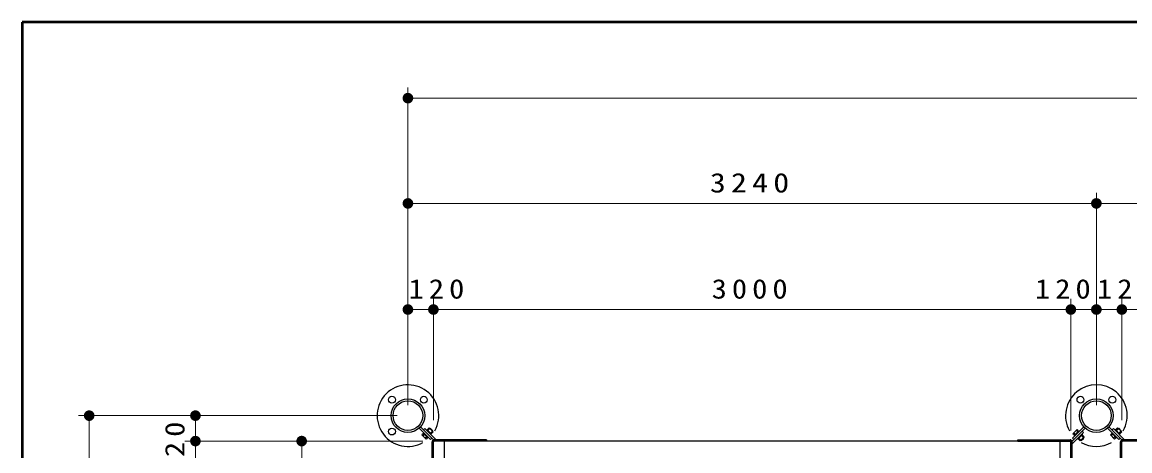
# Model space of a CAD drawing. Units: millimetres on the paper, scale 1:50. Extents: x -365 to 10, y -38 to 257.
# Drawn here: x -365 to -260.7, y 216.6 to 257 of the extents above; entities that cross this region are included whole.
import ezdxf

# ---------------------------------------------------------------- set-up
doc = ezdxf.new("R2010")
doc.units = ezdxf.units.MM
doc.layers.add('LY_1', color=7, linetype='Continuous', lineweight=25)
doc.layers.add('LY_2', color=7, linetype='Continuous', lineweight=13)
doc.styles.add('ＭＳ ゴシック', font='')
doc.styles.get('ＭＳ ゴシック').set_extended_font_data('MS Gothic')

# ---------------------------------------------------------------- blocks, each defined once
blk = doc.blocks.new('filled_dot')
at = {"color": 0, "linetype": 'Continuous', "lineweight": -2, "const_width": 1.25}
blk.add_lwpolyline([(-0.625, 0, 1), (0.625, 0, 1)], format="xyb", close=True, dxfattribs=at)

msp = doc.modelspace()

# ---------------------------------------------------------------- linework, layer by layer
at = {"layer": 'LY_1', "lineweight": 13}
for p, q in [((-328.691, 220.914), (-328.691, 250.836)), ((-328.691, 249.836), (-134.291, 249.836)), ((-328.691, 220.914), (-328.691, 240.914)), ((-263.891, 220.914), (-263.891, 240.914)), ((-263.891, 220.914), (-263.891, 240.914)), ((-328.691, 239.914), (-263.891, 239.914)), ((-263.891, 239.914), (-199.091, 239.914)), ((-326.291, 219.495), (-326.291, 230.914)), ((-266.291, 218.514), (-266.291, 230.914)), ((-266.291, 219.495), (-266.291, 230.914)), ((-261.491, 219.495), (-261.491, 230.914)), ((-328.691, 229.914), (-322.801, 229.914)), ((-326.291, 229.914), (-266.291, 229.914)), ((-269.781, 229.914), (-263.891, 229.914)), ((-263.891, 229.914), (-258.001, 229.914)), ((-261.491, 229.914), (-201.491, 229.914)), ((-329.691, 219.914), (-359.691, 219.914)), ((-358.691, 155.114), (-358.691, 219.914)), ((-348.691, 213.993), (-348.691, 219.914)), ((-328.272, 217.514), (-349.691, 217.514)), ((-348.691, 157.514), (-348.691, 217.514)), ((-327.291, 217.514), (-339.691, 217.514)), ((-338.691, 209.114), (-338.691, 217.514))]:
    msp.add_line(p, q, dxfattribs=at)
at = {"layer": 'LY_1'}
for p, q in [((-327.639, 218.734), (-326.567, 217.662)), ((-327.512, 218.862), (-326.283, 217.634)), ((-327.234, 218.239), (-327.375, 218.098)), ((-326.979, 217.702), (-327.375, 218.098)), ((-327.149, 218.154), (-327.291, 218.013)), ((-327.203, 218.298), (-327.248, 218.253)), ((-326.824, 217.829), (-327.248, 218.253)), ((-327.217, 218.567), (-327.09, 218.694)), ((-327.09, 218.694), (-326.029, 217.634)), ((-326.923, 217.928), (-327.064, 217.786)), ((-326.948, 218.553), (-326.903, 218.598)), ((-326.479, 218.174), (-326.903, 218.598)), ((-326.889, 218.584), (-326.705, 218.768)), ((-326.804, 218.499), (-326.584, 218.72)), ((-326.309, 218.372), (-326.705, 218.768)), ((-326.357, 218.494), (-326.584, 218.72)), ((-326.578, 218.273), (-326.357, 218.494)), ((-326.524, 218.129), (-326.479, 218.174)), ((-326.493, 218.188), (-326.309, 218.372)), ((-264.943, 218.734), (-266.171, 217.506)), ((-265.11, 218.313), (-266.171, 217.252)), ((-265.07, 218.862), (-266.142, 217.789)), ((-266.103, 218.202), (-265.707, 218.598)), ((-265.961, 218.061), (-266.103, 218.202)), ((-265.876, 218.146), (-266.018, 218.287)), ((-265.975, 218.047), (-265.551, 218.471)), ((-265.93, 218.001), (-265.975, 218.047)), ((-265.65, 218.372), (-265.792, 218.513)), ((-265.565, 218.457), (-265.707, 218.598)), ((-265.63, 217.702), (-265.206, 218.126)), ((-265.506, 218.426), (-265.551, 218.471)), ((-265.432, 217.532), (-265.036, 217.928)), ((-265.305, 218.027), (-265.084, 217.806)), ((-265.251, 218.171), (-265.206, 218.126)), ((-265.237, 218.44), (-265.11, 218.313)), ((-265.22, 218.112), (-265.036, 217.928)), ((-262.839, 218.734), (-261.767, 217.662)), ((-262.712, 218.862), (-261.483, 217.634)), ((-262.434, 218.239), (-262.575, 218.098)), ((-262.179, 217.702), (-262.575, 218.098)), ((-262.349, 218.154), (-262.491, 218.013)), ((-262.403, 218.298), (-262.448, 218.253)), ((-262.024, 217.829), (-262.448, 218.253)), ((-262.417, 218.567), (-262.29, 218.694)), ((-262.29, 218.694), (-261.229, 217.634)), ((-262.123, 217.928), (-262.264, 217.786)), ((-262.148, 218.553), (-262.103, 218.598)), ((-261.679, 218.174), (-262.103, 218.598)), ((-262.089, 218.584), (-261.905, 218.768)), ((-262.004, 218.499), (-261.784, 218.72)), ((-261.509, 218.372), (-261.905, 218.768)), ((-261.557, 218.494), (-261.784, 218.72)), ((-261.778, 218.273), (-261.557, 218.494)), ((-261.724, 218.129), (-261.679, 218.174)), ((-261.693, 218.188), (-261.509, 218.372)), ((-326.838, 217.843), (-326.979, 217.702)), ((-326.779, 217.874), (-326.824, 217.829)), ((-326.567, 217.662), (-326.439, 217.789)), ((-326.411, 212.514), (-326.411, 217.454)), ((-326.291, 212.514), (-326.291, 217.454)), ((-321.291, 217.634), (-326.231, 217.634)), ((-321.291, 217.514), (-326.231, 217.514)), ((-325.291, 217.514), (-325.291, 157.514)), ((-268.891, 217.514), (-323.691, 217.514)), ((-321.291, 217.634), (-321.291, 217.514)), ((-271.291, 217.514), (-271.291, 217.634)), ((-271.291, 217.634), (-266.351, 217.634)), ((-271.291, 217.514), (-266.351, 217.514)), ((-267.291, 157.514), (-267.291, 217.514)), ((-266.291, 212.514), (-266.291, 217.454)), ((-266.171, 212.514), (-266.171, 217.454)), ((-266.142, 217.789), (-266.015, 217.662)), ((-265.676, 217.747), (-265.63, 217.702)), ((-265.616, 217.716), (-265.432, 217.532)), ((-265.531, 217.801), (-265.311, 217.58)), ((-265.311, 217.58), (-265.084, 217.806)), ((-262.038, 217.843), (-262.179, 217.702)), ((-261.979, 217.874), (-262.024, 217.829)), ((-261.767, 217.662), (-261.639, 217.789)), ((-261.611, 212.514), (-261.611, 217.454)), ((-261.491, 212.514), (-261.491, 217.454)), ((-256.491, 217.634), (-261.431, 217.634)), ((-256.491, 217.514), (-261.431, 217.514))]:
    msp.add_line(p, q, dxfattribs=at)
for centre, radius in [((-330.191, 221.414), 0.32), ((-328.691, 219.914), 1.58), ((-328.691, 219.914), 1.398), ((-327.191, 221.414), 0.32), ((-265.391, 221.414), 0.32), ((-263.891, 219.914), 1.58), ((-263.891, 219.914), 1.58), ((-263.891, 219.914), 1.398), ((-263.891, 219.914), 1.398), ((-262.391, 221.414), 0.32), ((-330.191, 218.414), 0.32)]:
    msp.add_circle(centre, radius, dxfattribs=at)
for centre, radius, start, end in [((-328.691, 219.914), 2.9, 330.70955, 299.29045), ((-263.891, 219.914), 2.9, 330.70955, 209.29045), ((-326.231, 217.454), 0.18, 90, 180), ((-326.231, 217.454), 0.06, 90, 180), ((-266.351, 217.454), 0.18, 0, 90), ((-266.351, 217.454), 0.06, 0, 90), ((-263.891, 219.914), 2.9, 240.70955, 299.29045), ((-261.431, 217.454), 0.18, 90, 180), ((-261.431, 217.454), 0.06, 90, 180)]:
    msp.add_arc(centre, radius, start, end, dxfattribs=at)
at = {"layer": 'LY_2', "lineweight": 50}
for p, q in [((0, 257), (-365, 257)), ((-365, 257), (-365, 0))]:
    msp.add_line(p, q, dxfattribs=at)

# ---------------------------------------------------------------- block references
at = {"layer": 'LY_1', "lineweight": 13, "xscale": 0.4, "yscale": 0.4}
for p in [(-328.691, 249.836), (-328.691, 239.914), (-263.891, 239.914), (-328.691, 229.914), (-326.291, 229.914), (-266.291, 229.914), (-263.891, 229.914), (-261.491, 229.914)]:
    msp.add_blockref('filled_dot', p, dxfattribs=at)
for p, rotation in [((-263.891, 239.914), 180), ((-326.291, 229.914), 180), ((-266.291, 229.914), 180), ((-263.891, 229.914), 180), ((-261.491, 229.914), 180), ((-358.691, 219.914), 270), ((-348.691, 219.914), 270), ((-348.691, 217.514), 270), ((-348.691, 217.514), 90), ((-338.691, 217.514), 270)]:
    msp.add_blockref('filled_dot', p, dxfattribs=dict(at, rotation=rotation))

# ---------------------------------------------------------------- texts
at = {"layer": 'LY_1', "char_height": 1.833, "attachment_point": 8, "style": 'ＭＳ ゴシック'}
for s, insert in [('\\T1.33;\\W1.2;3240', (-296.291, 240.914)), ('\\T1.33;\\W1.15;120', (-325.77, 230.914)), ('\\T1.33;\\W1.15;3000', (-296.291, 230.914)), ('\\T1.33;\\W1.15;120', (-266.812, 230.914)), ('\\T1.33;\\W1.15;120', (-260.97, 230.914))]:
    msp.add_mtext(s, dxfattribs=dict(at, insert=insert))
at = {"layer": 'LY_1', "insert": (-349.691, 216.962), "char_height": 1.833, "attachment_point": 8, "rotation": 90, "style": 'ＭＳ ゴシック'}
msp.add_mtext('\\T1.33;\\W1.15;120', dxfattribs=at)

doc.saveas('drawing.dxf')
